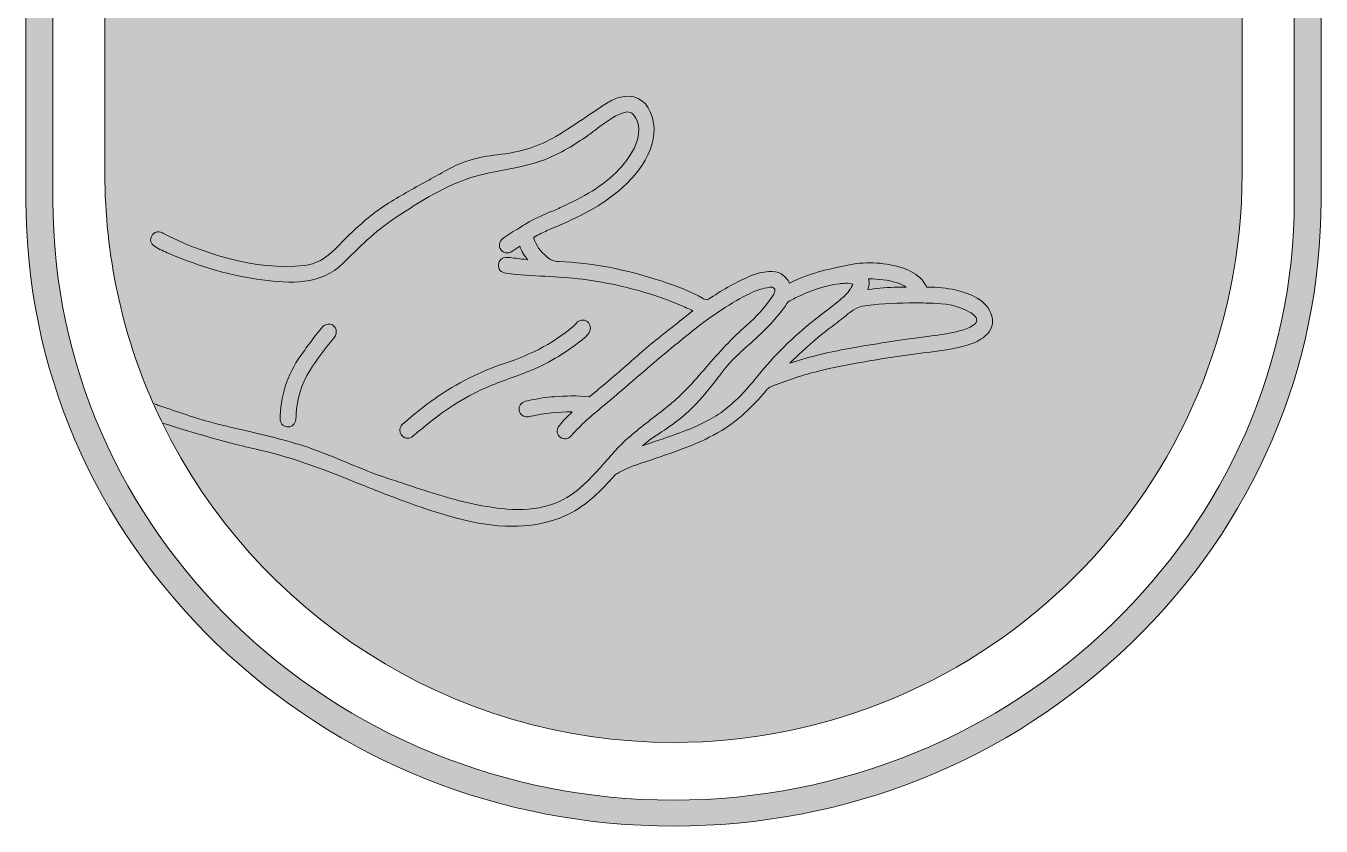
# Model space of a CAD drawing. Header units: inches. Extents: x 27.2 to 34.4, y -12.2 to -0.2.
# Drawn here: x 27.21 to 34.36, y -12.15 to -7.74 of the extents above; entities that cross this region are included whole.
import ezdxf

# ---------------------------------------------------------------- set-up
doc = ezdxf.new("R2010")
doc.units = ezdxf.units.IN
doc.header["$MEASUREMENT"] = 0
doc.layers.add('Layer 1', color=7, linetype='Continuous')

# ---------------------------------------------------------------- blocks, each defined once
blk = doc.blocks.new('block 2')
at = {"layer": 'Layer 1', "lineweight": 0}
for points, knots in [([(33.3163, -1.1648), (32.6408, -0.5122), (31.7431, -0.1528), (30.788, -0.1528), (29.8329, -0.1528), (28.9347, -0.5122), (28.2597, -1.1648), (27.5842, -1.8174), (27.2122, -2.6848), (27.2122, -3.6077), (27.2122, -3.6077), (27.2122, -8.6983), (27.2122, -8.6983), (27.2122, -9.6212), (27.5842, -10.4886), (28.2597, -11.1412), (28.9347, -11.7938), (29.8329, -12.1528), (30.788, -12.1528), (31.7431, -12.1528), (32.6408, -11.7938), (33.3163, -11.1412), (33.9917, -10.4886), (34.3633, -9.6212), (34.3633, -8.6983), (34.3633, -8.6983), (34.3633, -3.6077), (34.3633, -3.6077), (34.3633, -2.6848), (33.9917, -1.8174), (33.3163, -1.1648)], [0, 0, 0, 0, 1, 1, 1, 2, 2, 2, 3, 3, 3, 4, 4, 4, 5, 5, 5, 6, 6, 6, 7, 7, 7, 8, 8, 8, 9, 9, 9, 10, 10, 10, 10]), ([(34.2149, -8.6983), (34.2149, -9.6114), (33.8307, -10.4391), (33.2098, -11.0385), (32.5894, -11.6383), (31.7328, -12.0095), (30.788, -12.0095), (28.8983, -12.0095), (27.3611, -10.524), (27.3611, -8.6983), (27.3611, -8.6983), (27.3611, -3.6077), (27.3611, -3.6077), (27.3611, -1.782), (28.8983, -0.2966), (30.788, -0.2966), (32.6777, -0.2966), (34.2149, -1.782), (34.2149, -3.6077), (34.2149, -3.6077), (34.2149, -8.6983), (34.2149, -8.6983)], [0, 0, 0, 0, 1, 1, 1, 2, 2, 2, 3, 3, 3, 4, 4, 4, 5, 5, 5, 6, 6, 6, 7, 7, 7, 7])]:
    blk.add_open_spline(points, degree=3, knots=knots, dxfattribs=at)
blk = doc.blocks.new('block 4')
at = {"layer": 'Layer 1', "lineweight": 0}
for points, knots in [([(32.5483, -9.3561), (32.5441, -9.3117), (32.5119, -9.266), (32.4652, -9.2394), (32.3943, -9.1992), (32.3042, -9.1792), (32.1889, -9.1782), (32.1889, -9.1782), (32.1856, -9.1782), (32.1856, -9.1782), (32.1852, -9.1773), (32.1838, -9.1754), (32.1819, -9.1717), (32.1768, -9.1619), (32.1693, -9.1483), (32.1581, -9.1367), (32.1296, -9.1077), (32.0955, -9.0863), (32.0572, -9.0741), (31.9592, -9.0424), (31.8598, -9.0358), (31.7618, -9.055), (31.6408, -9.0793), (31.5316, -9.1035), (31.4275, -9.1567), (31.4074, -9.1119), (31.365, -9.0872), (31.3136, -9.0919), (31.2791, -9.0951), (31.2464, -9.1031), (31.217, -9.1152), (31.1372, -9.1493), (31.062, -9.1904), (30.9929, -9.238), (30.9756, -9.2496), (30.97, -9.2515), (30.9532, -9.2422), (30.8813, -9.2006), (30.801, -9.1717), (30.725, -9.1465), (30.5214, -9.0793), (30.3347, -9.0438), (30.154, -9.0372), (30.1293, -9.0363), (30.1097, -9.0288), (30.091, -9.0134), (30.0509, -8.9803), (30.0271, -8.9467), (30.0163, -8.9075), (30.0159, -8.9056), (30.0159, -8.9047), (30.0154, -8.9042), (30.0159, -8.9037), (30.0168, -8.9033), (30.0177, -8.9028), (30.0177, -8.9028), (30.028, -8.8972), (30.028, -8.8972), (30.0518, -8.8846), (30.0742, -8.8729), (30.098, -8.8627), (30.2306, -8.8071), (30.3702, -8.7445), (30.4845, -8.6484), (30.6129, -8.5405), (30.7268, -8.3697), (30.6615, -8.2152), (30.6307, -8.141), (30.5653, -8.1097), (30.4869, -8.1321), (30.4645, -8.1382), (30.443, -8.1484), (30.4192, -8.1638), (30.3804, -8.1886), (30.3422, -8.2142), (30.3048, -8.2395), (30.2507, -8.2754), (30.1951, -8.3127), (30.1386, -8.3468), (30.0476, -8.4019), (29.9416, -8.435), (29.8142, -8.4481), (29.7078, -8.4593), (29.6158, -8.4873), (29.5327, -8.5345), (29.501, -8.5522), (29.4683, -8.57), (29.4361, -8.5877), (29.3632, -8.6278), (29.2876, -8.6689), (29.2167, -8.7137), (29.1088, -8.7819), (29.0211, -8.8631), (28.9226, -8.9649), (28.867, -9.0223), (28.8119, -9.0522), (28.7489, -9.0592), (28.48, -9.09), (28.1696, -8.9868), (27.9689, -8.8804), (27.9679, -8.8795), (27.9665, -8.879), (27.9642, -8.8781), (27.9409, -8.8673), (27.9189, -8.8739), (27.9068, -8.8958), (27.8951, -8.9159), (27.9012, -8.9387), (27.9217, -8.9523), (27.9479, -8.97), (27.9759, -8.9817), (28.0029, -8.9934), (28.1808, -9.069), (28.3535, -9.118), (28.5169, -9.139), (28.6686, -9.1581), (28.8409, -9.1689), (28.9637, -9.0466), (29.0467, -8.9639), (29.1406, -8.8701), (29.2512, -8.7968), (29.3861, -8.7072), (29.543, -8.6078), (29.6984, -8.5653), (29.747, -8.5522), (29.7979, -8.5424), (29.8469, -8.5331), (29.9225, -8.5186), (30.0009, -8.5037), (30.0747, -8.4757), (30.1638, -8.4416), (30.2451, -8.3898), (30.3123, -8.3435), (30.3305, -8.3309), (30.3492, -8.3169), (30.3669, -8.3034), (30.4108, -8.2698), (30.4561, -8.2352), (30.5051, -8.218), (30.5424, -8.2044), (30.562, -8.2124), (30.5798, -8.2469), (30.6358, -8.3529), (30.5331, -8.4803), (30.4864, -8.5298), (30.3991, -8.6232), (30.2829, -8.6829), (30.1713, -8.7361), (30.1489, -8.7464), (30.1256, -8.7562), (30.1027, -8.7656), (30.0602, -8.7833), (30.0163, -8.8015), (29.9757, -8.8272), (29.9631, -8.8351), (29.95, -8.843), (29.937, -8.851), (29.9071, -8.8692), (29.8767, -8.8879), (29.8478, -8.9089), (29.8207, -8.9294), (29.8231, -8.9546), (29.8343, -8.9714), (29.845, -8.9878), (29.8688, -8.9994), (29.9001, -8.9784), (29.9001, -8.9784), (29.9178, -8.9668), (29.9178, -8.9668), (29.9248, -8.9625), (29.9318, -8.9579), (29.9393, -8.9532), (29.9491, -8.9817), (29.9654, -9.006), (29.9822, -9.0274), (29.9822, -9.0274), (29.9612, -9.0246), (29.9612, -9.0246), (29.9318, -9.0214), (29.902, -9.0176), (29.8725, -9.0148), (29.8539, -9.0134), (29.8422, -9.0195), (29.8357, -9.0246), (29.8273, -9.0321), (29.8221, -9.0419), (29.8207, -9.054), (29.8184, -9.0793), (29.8352, -9.0979), (29.8637, -9.1017), (29.936, -9.1115), (30.0089, -9.1152), (30.0798, -9.1189), (30.148, -9.1227), (30.218, -9.1264), (30.2866, -9.1353), (30.4771, -9.1595), (30.6568, -9.2072), (30.8207, -9.2758), (30.8459, -9.2865), (30.8706, -9.2977), (30.8939, -9.3089), (30.8617, -9.3351), (30.8291, -9.3607), (30.7968, -9.3864), (30.7268, -9.4415), (30.6549, -9.4985), (30.5868, -9.5587), (30.5009, -9.6343), (30.4164, -9.7081), (30.3296, -9.779), (30.3226, -9.7846), (30.3216, -9.7846), (30.3198, -9.7841), (30.2553, -9.7757), (30.1914, -9.7799), (30.1288, -9.7837), (30.1288, -9.7837), (30.1148, -9.7841), (30.1148, -9.7841), (30.0691, -9.7869), (30.0243, -9.7968), (29.9808, -9.8066), (29.9808, -9.8066), (29.9715, -9.8084), (29.9715, -9.8084), (29.9463, -9.814), (29.9323, -9.8336), (29.936, -9.8579), (29.9398, -9.8826), (29.9594, -9.8962), (29.9869, -9.8938), (29.9916, -9.8934), (29.9963, -9.8925), (30.0009, -9.891), (30.0009, -9.891), (30.0033, -9.8906), (30.0033, -9.8906), (30.0751, -9.8742), (30.1508, -9.8663), (30.2287, -9.8672), (30.2287, -9.8672), (30.2273, -9.8686), (30.2273, -9.8686), (30.2035, -9.8915), (30.1788, -9.9149), (30.1578, -9.9424), (30.1484, -9.9545), (30.1447, -9.9676), (30.1461, -9.9802), (30.148, -9.9909), (30.1536, -10.0003), (30.1629, -10.0068), (30.183, -10.0218), (30.2068, -10.0185), (30.2241, -9.9979), (30.2759, -9.9382), (30.338, -9.8864), (30.3977, -9.836), (30.3977, -9.836), (30.4127, -9.8238), (30.4127, -9.8238), (30.4701, -9.7757), (30.528, -9.7258), (30.584, -9.6777), (30.6843, -9.5918), (30.788, -9.5031), (30.893, -9.42), (31.0064, -9.3304), (31.1077, -9.2646), (31.2109, -9.2128), (31.2445, -9.196), (31.2805, -9.1848), (31.3187, -9.1792), (31.3304, -9.1773), (31.3398, -9.1796), (31.344, -9.1852), (31.3486, -9.1913), (31.3486, -9.2006), (31.344, -9.2118), (31.3412, -9.2188), (31.3365, -9.2263), (31.3309, -9.2347), (31.2945, -9.2893), (31.2473, -9.3416), (31.1908, -9.3902), (31.1096, -9.4597), (31.0387, -9.5409), (30.97, -9.6189), (30.9346, -9.6595), (30.8977, -9.702), (30.8599, -9.7417), (30.8029, -9.8019), (30.7366, -9.8528), (30.6722, -9.9018), (30.6059, -9.9531), (30.5368, -10.0059), (30.4771, -10.0698), (30.4551, -10.0936), (30.4337, -10.1179), (30.4122, -10.1422), (30.38, -10.1786), (30.3464, -10.216), (30.3114, -10.251), (30.2628, -10.299), (30.2115, -10.3359), (30.1587, -10.3607), (30.0145, -10.4284), (29.8399, -10.4064), (29.7045, -10.3798), (29.5733, -10.3541), (29.4445, -10.3112), (29.3194, -10.2696), (29.2853, -10.258), (29.2507, -10.2468), (29.2167, -10.236), (29.1378, -10.2103), (29.0603, -10.1781), (28.9847, -10.1469), (28.9221, -10.1207), (28.8568, -10.0936), (28.7914, -10.0703), (28.67, -10.0278), (28.5445, -9.9989), (28.4231, -9.9704), (28.3563, -9.955), (28.2877, -9.9387), (28.2209, -9.9209), (28.1262, -9.8929), (28.031, -9.8607), (27.939, -9.829), (27.9311, -9.8262), (27.9236, -9.8238), (27.9156, -9.821), (27.9315, -9.8574), (27.9483, -9.8929), (27.9656, -9.9284), (28.1425, -9.9849), (28.326, -10.0381), (28.5108, -10.0796), (28.6971, -10.1212), (28.8778, -10.1936), (29.0523, -10.2636), (29.1336, -10.2958), (29.2171, -10.3294), (29.3002, -10.3593), (29.4697, -10.4204), (29.6849, -10.4984), (29.9001, -10.4984), (29.9794, -10.4984), (30.0588, -10.4876), (30.1363, -10.4615), (30.1526, -10.4559), (30.1685, -10.4498), (30.1834, -10.4433), (30.2931, -10.3957), (30.3753, -10.3149), (30.4481, -10.2346), (30.4505, -10.2318), (30.4528, -10.2286), (30.4556, -10.2258), (30.4612, -10.2188), (30.4663, -10.2122), (30.4724, -10.2094), (30.4803, -10.2052), (30.4883, -10.201), (30.4962, -10.1968), (30.5168, -10.1861), (30.5359, -10.1763), (30.556, -10.1688), (30.5942, -10.1553), (30.6325, -10.1427), (30.6713, -10.1296), (30.8006, -10.0862), (30.9341, -10.0414), (31.0541, -9.9695), (31.1619, -9.9041), (31.2417, -9.8182), (31.3057, -9.7421), (31.3117, -9.7351), (31.3173, -9.7309), (31.3243, -9.7281), (31.4084, -9.6964), (31.4905, -9.6665), (31.5746, -9.6455), (31.7706, -9.597), (31.9648, -9.5689), (32.181, -9.54), (32.181, -9.54), (32.2048, -9.5367), (32.2048, -9.5367), (32.2725, -9.5279), (32.342, -9.519), (32.4097, -9.4989), (32.4512, -9.4868), (32.4821, -9.4709), (32.5073, -9.4499), (32.5455, -9.4172), (32.5507, -9.3808), (32.5483, -9.3561)], [0, 0, 0, 0, 1, 1, 1, 2, 2, 2, 3, 3, 3, 4, 4, 4, 5, 5, 5, 6, 6, 6, 7, 7, 7, 8, 8, 8, 9, 9, 9, 10, 10, 10, 11, 11, 11, 12, 12, 12, 13, 13, 13, 14, 14, 14, 15, 15, 15, 16, 16, 16, 17, 17, 17, 18, 18, 18, 19, 19, 19, 20, 20, 20, 21, 21, 21, 22, 22, 22, 23, 23, 23, 24, 24, 24, 25, 25, 25, 26, 26, 26, 27, 27, 27, 28, 28, 28, 29, 29, 29, 30, 30, 30, 31, 31, 31, 32, 32, 32, 33, 33, 33, 34, 34, 34, 35, 35, 35, 36, 36, 36, 37, 37, 37, 38, 38, 38, 39, 39, 39, 40, 40, 40, 41, 41, 41, 42, 42, 42, 43, 43, 43, 44, 44, 44, 45, 45, 45, 46, 46, 46, 47, 47, 47, 48, 48, 48, 49, 49, 49, 50, 50, 50, 51, 51, 51, 52, 52, 52, 53, 53, 53, 54, 54, 54, 55, 55, 55, 56, 56, 56, 57, 57, 57, 58, 58, 58, 59, 59, 59, 60, 60, 60, 61, 61, 61, 62, 62, 62, 63, 63, 63, 64, 64, 64, 65, 65, 65, 66, 66, 66, 67, 67, 67, 68, 68, 68, 69, 69, 69, 70, 70, 70, 71, 71, 71, 72, 72, 72, 73, 73, 73, 74, 74, 74, 75, 75, 75, 76, 76, 76, 77, 77, 77, 78, 78, 78, 79, 79, 79, 80, 80, 80, 81, 81, 81, 82, 82, 82, 83, 83, 83, 84, 84, 84, 85, 85, 85, 86, 86, 86, 87, 87, 87, 88, 88, 88, 89, 89, 89, 90, 90, 90, 91, 91, 91, 92, 92, 92, 93, 93, 93, 94, 94, 94, 95, 95, 95, 96, 96, 96, 97, 97, 97, 98, 98, 98, 99, 99, 99, 100, 100, 100, 101, 101, 101, 102, 102, 102, 103, 103, 103, 104, 104, 104, 105, 105, 105, 106, 106, 106, 107, 107, 107, 108, 108, 108, 109, 109, 109, 110, 110, 110, 111, 111, 111, 112, 112, 112, 113, 113, 113, 114, 114, 114, 115, 115, 115, 116, 116, 116, 117, 117, 117, 118, 118, 118, 119, 119, 119, 120, 120, 120, 121, 121, 121, 122, 122, 122, 123, 123, 123, 124, 124, 124, 125, 125, 125, 126, 126, 126, 127, 127, 127, 128, 128, 128, 129, 129, 129, 130, 130, 130, 131, 131, 131, 132, 132, 132, 133, 133, 133, 133]), ([(31.8649, -9.1334), (31.9209, -9.1325), (31.9709, -9.1395), (32.018, -9.1535), (32.0428, -9.1609), (32.0591, -9.1684), (32.0727, -9.1787), (32.0727, -9.1787), (32.025, -9.1787), (32.025, -9.1787), (31.976, -9.1801), (31.9233, -9.1838), (31.8603, -9.1918), (31.8673, -9.1736), (31.871, -9.1539), (31.8649, -9.1334)], [0, 0, 0, 0, 1, 1, 1, 2, 2, 2, 3, 3, 3, 4, 4, 4, 5, 5, 5, 5]), ([(31.2534, -9.6679), (31.2058, -9.7272), (31.1414, -9.8028), (31.0601, -9.863), (30.9971, -9.9093), (30.9243, -9.9461), (30.823, -9.9821), (30.7609, -10.0045), (30.6988, -10.026), (30.6363, -10.0474), (30.6363, -10.0474), (30.6167, -10.0544), (30.6167, -10.0544), (30.6353, -10.0376), (30.6559, -10.0208), (30.6778, -10.0068), (30.7548, -9.9573), (30.8426, -9.8985), (30.9145, -9.821), (30.9621, -9.7697), (31.005, -9.7141), (31.0466, -9.6604), (31.0466, -9.6604), (31.0597, -9.6432), (31.0597, -9.6432), (31.1082, -9.5806), (31.1661, -9.5297), (31.2277, -9.4751), (31.3099, -9.4023), (31.3692, -9.3365), (31.4144, -9.2683), (31.4224, -9.2566), (31.4364, -9.2496), (31.4513, -9.2426), (31.4513, -9.2426), (31.4593, -9.2384), (31.4593, -9.2384), (31.5414, -9.1978), (31.6212, -9.1721), (31.7034, -9.1595), (31.7113, -9.1586), (31.7188, -9.1581), (31.7267, -9.1577), (31.7267, -9.1577), (31.7365, -9.1567), (31.7365, -9.1567), (31.7543, -9.1567), (31.7669, -9.1586), (31.7781, -9.1623), (31.7683, -9.1866), (31.752, -9.2086), (31.7295, -9.2296), (31.6983, -9.2585), (31.6628, -9.2851), (31.6287, -9.3108), (31.6096, -9.3253), (31.5904, -9.3393), (31.5713, -9.3547), (31.4453, -9.4555), (31.3412, -9.5582), (31.2534, -9.6679)], [0, 0, 0, 0, 1, 1, 1, 2, 2, 2, 3, 3, 3, 4, 4, 4, 5, 5, 5, 6, 6, 6, 7, 7, 7, 8, 8, 8, 9, 9, 9, 10, 10, 10, 11, 11, 11, 12, 12, 12, 13, 13, 13, 14, 14, 14, 15, 15, 15, 16, 16, 16, 17, 17, 17, 18, 18, 18, 19, 19, 19, 20, 20, 20, 20]), ([(32.4428, -9.3892), (32.4214, -9.4042), (32.3952, -9.4121), (32.3724, -9.4186), (32.3131, -9.435), (32.2505, -9.4429), (32.1898, -9.4508), (32.1716, -9.4532), (32.1529, -9.4555), (32.1347, -9.4578), (32.0082, -9.4756), (31.8719, -9.4957), (31.7347, -9.5213), (31.6245, -9.5419), (31.5246, -9.5671), (31.4308, -9.5974), (31.4588, -9.5694), (31.4877, -9.5433), (31.5167, -9.5171), (31.5288, -9.5059), (31.5414, -9.4952), (31.5536, -9.484), (31.5909, -9.4494), (31.6324, -9.4182), (31.6726, -9.3878), (31.6861, -9.378), (31.6997, -9.3677), (31.7127, -9.3575), (31.7216, -9.3505), (31.73, -9.3439), (31.7389, -9.3365), (31.7389, -9.3365), (31.751, -9.3267), (31.751, -9.3267), (31.794, -9.2917), (31.8187, -9.2837), (31.8575, -9.2795), (31.9424, -9.2702), (32.0306, -9.2655), (32.1212, -9.2655), (32.1604, -9.2655), (32.2001, -9.2664), (32.2398, -9.2683), (32.3107, -9.2711), (32.3705, -9.287), (32.4218, -9.3159), (32.433, -9.322), (32.4456, -9.3304), (32.455, -9.3421), (32.4596, -9.3486), (32.462, -9.3547), (32.462, -9.3617), (32.462, -9.3687), (32.4592, -9.378), (32.4428, -9.3892)], [0, 0, 0, 0, 1, 1, 1, 2, 2, 2, 3, 3, 3, 4, 4, 4, 5, 5, 5, 6, 6, 6, 7, 7, 7, 8, 8, 8, 9, 9, 9, 10, 10, 10, 11, 11, 11, 12, 12, 12, 13, 13, 13, 14, 14, 14, 15, 15, 15, 16, 16, 16, 17, 17, 17, 18, 18, 18, 18])]:
    blk.add_open_spline(points, degree=3, knots=knots, dxfattribs=at)

msp = doc.modelspace()

# ---------------------------------------------------------------- hatches: boundary and pattern name
at = {"layer": 'Layer 1', "true_color": 0xa16e58}
h = msp.add_hatch(color=35, dxfattribs=at)
h.dxf.hatch_style = 2
edge = h.paths.add_edge_path()
edge.add_spline(control_points=[(33.3163, -1.1648), (32.6408, -0.5122), (31.7431, -0.1528), (30.788, -0.1528), (29.8329, -0.1528), (28.9347, -0.5122), (28.2597, -1.1648), (27.5842, -1.8174), (27.2122, -2.6848), (27.2122, -3.6077), (27.2122, -3.6077), (27.2122, -8.6983), (27.2122, -8.6983), (27.2122, -9.6212), (27.5842, -10.4886), (28.2597, -11.1412), (28.9347, -11.7938), (29.8329, -12.1528), (30.788, -12.1528), (31.7431, -12.1528), (32.6408, -11.7938), (33.3163, -11.1412), (33.9917, -10.4886), (34.3633, -9.6212), (34.3633, -8.6983), (34.3633, -8.6983), (34.3633, -3.6077), (34.3633, -3.6077), (34.3633, -2.6848), (33.9917, -1.8174), (33.3163, -1.1648)], knot_values=[0, 0, 0, 0, 1, 1, 1, 2, 2, 2, 3, 3, 3, 4, 4, 4, 5, 5, 5, 6, 6, 6, 7, 7, 7, 8, 8, 8, 9, 9, 9, 10, 10, 10, 10], degree=3, periodic=1)
edge = h.paths.add_edge_path()
edge.add_spline(control_points=[(34.2149, -8.6983), (34.2149, -9.6114), (33.8307, -10.4391), (33.2098, -11.0385), (32.5894, -11.6383), (31.7328, -12.0095), (30.788, -12.0095), (28.8983, -12.0095), (27.3611, -10.524), (27.3611, -8.6983), (27.3611, -8.6983), (27.3611, -3.6077), (27.3611, -3.6077), (27.3611, -1.782), (28.8983, -0.2966), (30.788, -0.2966), (32.6777, -0.2966), (34.2149, -1.782), (34.2149, -3.6077), (34.2149, -3.6077), (34.2149, -8.6983), (34.2149, -8.6983)], knot_values=[0, 0, 0, 0, 1, 1, 1, 2, 2, 2, 3, 3, 3, 4, 4, 4, 5, 5, 5, 6, 6, 6, 7, 7, 7, 7], degree=3, periodic=1)
h = msp.add_hatch(color=35, dxfattribs=at)
h.dxf.hatch_style = 2
edge = h.paths.add_edge_path()
edge.add_spline(control_points=[(33.9273, -3.7543), (33.9273, -3.7543), (33.9273, -8.5517), (33.9273, -8.5517), (33.9273, -10.2855), (32.5217, -11.6911), (30.788, -11.6911), (29.5476, -11.6911), (28.4754, -10.9722), (27.9656, -9.9284), (27.9483, -9.8929), (27.9315, -9.8574), (27.9156, -9.821), (27.7439, -9.4331), (27.6482, -9.0036), (27.6482, -8.5517), (27.6482, -8.5517), (27.6482, -3.7543), (27.6482, -3.7543), (27.6482, -2.02), (29.0537, -0.6145), (30.788, -0.6145), (31.6549, -0.6145), (32.4396, -0.966), (33.0077, -1.5341), (33.5758, -2.1022), (33.9273, -2.8874), (33.9273, -3.7543)], knot_values=[0, 0, 0, 0, 1, 1, 1, 2, 2, 2, 3, 3, 3, 4, 4, 4, 5, 5, 5, 6, 6, 6, 7, 7, 7, 8, 8, 8, 9, 9, 9, 9], degree=3, periodic=1)
at = {"layer": 'Layer 1', "true_color": 0xf8efe3}
h = msp.add_hatch(color=7, dxfattribs=at)
h.dxf.hatch_style = 2
edge = h.paths.add_edge_path()
edge.add_spline(control_points=[(32.5483, -9.3561), (32.5441, -9.3117), (32.5119, -9.266), (32.4652, -9.2394), (32.3943, -9.1992), (32.3042, -9.1792), (32.1889, -9.1782), (32.1889, -9.1782), (32.1856, -9.1782), (32.1856, -9.1782), (32.1852, -9.1773), (32.1838, -9.1754), (32.1819, -9.1717), (32.1768, -9.1619), (32.1693, -9.1483), (32.1581, -9.1367), (32.1296, -9.1077), (32.0955, -9.0863), (32.0572, -9.0741), (31.9592, -9.0424), (31.8598, -9.0358), (31.7618, -9.055), (31.6408, -9.0793), (31.5316, -9.1035), (31.4275, -9.1567), (31.4074, -9.1119), (31.365, -9.0872), (31.3136, -9.0919), (31.2791, -9.0951), (31.2464, -9.1031), (31.217, -9.1152), (31.1372, -9.1493), (31.062, -9.1904), (30.9929, -9.238), (30.9756, -9.2496), (30.97, -9.2515), (30.9532, -9.2422), (30.8813, -9.2006), (30.801, -9.1717), (30.725, -9.1465), (30.5214, -9.0793), (30.3347, -9.0438), (30.154, -9.0372), (30.1293, -9.0363), (30.1097, -9.0288), (30.091, -9.0134), (30.0509, -8.9803), (30.0271, -8.9467), (30.0163, -8.9075), (30.0159, -8.9056), (30.0159, -8.9047), (30.0154, -8.9042), (30.0159, -8.9037), (30.0168, -8.9033), (30.0177, -8.9028), (30.0177, -8.9028), (30.028, -8.8972), (30.028, -8.8972), (30.0518, -8.8846), (30.0742, -8.8729), (30.098, -8.8627), (30.2306, -8.8071), (30.3702, -8.7445), (30.4845, -8.6484), (30.6129, -8.5405), (30.7268, -8.3697), (30.6615, -8.2152), (30.6307, -8.141), (30.5653, -8.1097), (30.4869, -8.1321), (30.4645, -8.1382), (30.443, -8.1484), (30.4192, -8.1638), (30.3804, -8.1886), (30.3422, -8.2142), (30.3048, -8.2395), (30.2507, -8.2754), (30.1951, -8.3127), (30.1386, -8.3468), (30.0476, -8.4019), (29.9416, -8.435), (29.8142, -8.4481), (29.7078, -8.4593), (29.6158, -8.4873), (29.5327, -8.5345), (29.501, -8.5522), (29.4683, -8.57), (29.4361, -8.5877), (29.3632, -8.6278), (29.2876, -8.6689), (29.2167, -8.7137), (29.1088, -8.7819), (29.0211, -8.8631), (28.9226, -8.9649), (28.867, -9.0223), (28.8119, -9.0522), (28.7489, -9.0592), (28.48, -9.09), (28.1696, -8.9868), (27.9689, -8.8804), (27.9679, -8.8795), (27.9665, -8.879), (27.9642, -8.8781), (27.9409, -8.8673), (27.9189, -8.8739), (27.9068, -8.8958), (27.8951, -8.9159), (27.9012, -8.9387), (27.9217, -8.9523), (27.9479, -8.97), (27.9759, -8.9817), (28.0029, -8.9934), (28.1808, -9.069), (28.3535, -9.118), (28.5169, -9.139), (28.6686, -9.1581), (28.8409, -9.1689), (28.9637, -9.0466), (29.0467, -8.9639), (29.1406, -8.8701), (29.2512, -8.7968), (29.3861, -8.7072), (29.543, -8.6078), (29.6984, -8.5653), (29.747, -8.5522), (29.7979, -8.5424), (29.8469, -8.5331), (29.9225, -8.5186), (30.0009, -8.5037), (30.0747, -8.4757), (30.1638, -8.4416), (30.2451, -8.3898), (30.3123, -8.3435), (30.3305, -8.3309), (30.3492, -8.3169), (30.3669, -8.3034), (30.4108, -8.2698), (30.4561, -8.2352), (30.5051, -8.218), (30.5424, -8.2044), (30.562, -8.2124), (30.5798, -8.2469), (30.6358, -8.3529), (30.5331, -8.4803), (30.4864, -8.5298), (30.3991, -8.6232), (30.2829, -8.6829), (30.1713, -8.7361), (30.1489, -8.7464), (30.1256, -8.7562), (30.1027, -8.7656), (30.0602, -8.7833), (30.0163, -8.8015), (29.9757, -8.8272), (29.9631, -8.8351), (29.95, -8.843), (29.937, -8.851), (29.9071, -8.8692), (29.8767, -8.8879), (29.8478, -8.9089), (29.8207, -8.9294), (29.8231, -8.9546), (29.8343, -8.9714), (29.845, -8.9878), (29.8688, -8.9994), (29.9001, -8.9784), (29.9001, -8.9784), (29.9178, -8.9668), (29.9178, -8.9668), (29.9248, -8.9625), (29.9318, -8.9579), (29.9393, -8.9532), (29.9491, -8.9817), (29.9654, -9.006), (29.9822, -9.0274), (29.9822, -9.0274), (29.9612, -9.0246), (29.9612, -9.0246), (29.9318, -9.0214), (29.902, -9.0176), (29.8725, -9.0148), (29.8539, -9.0134), (29.8422, -9.0195), (29.8357, -9.0246), (29.8273, -9.0321), (29.8221, -9.0419), (29.8207, -9.054), (29.8184, -9.0793), (29.8352, -9.0979), (29.8637, -9.1017), (29.936, -9.1115), (30.0089, -9.1152), (30.0798, -9.1189), (30.148, -9.1227), (30.218, -9.1264), (30.2866, -9.1353), (30.4771, -9.1595), (30.6568, -9.2072), (30.8207, -9.2758), (30.8459, -9.2865), (30.8706, -9.2977), (30.8939, -9.3089), (30.8617, -9.3351), (30.8291, -9.3607), (30.7968, -9.3864), (30.7268, -9.4415), (30.6549, -9.4985), (30.5868, -9.5587), (30.5009, -9.6343), (30.4164, -9.7081), (30.3296, -9.779), (30.3226, -9.7846), (30.3216, -9.7846), (30.3198, -9.7841), (30.2553, -9.7757), (30.1914, -9.7799), (30.1288, -9.7837), (30.1288, -9.7837), (30.1148, -9.7841), (30.1148, -9.7841), (30.0691, -9.7869), (30.0243, -9.7968), (29.9808, -9.8066), (29.9808, -9.8066), (29.9715, -9.8084), (29.9715, -9.8084), (29.9463, -9.814), (29.9323, -9.8336), (29.936, -9.8579), (29.9398, -9.8826), (29.9594, -9.8962), (29.9869, -9.8938), (29.9916, -9.8934), (29.9963, -9.8925), (30.0009, -9.891), (30.0009, -9.891), (30.0033, -9.8906), (30.0033, -9.8906), (30.0751, -9.8742), (30.1508, -9.8663), (30.2287, -9.8672), (30.2287, -9.8672), (30.2273, -9.8686), (30.2273, -9.8686), (30.2035, -9.8915), (30.1788, -9.9149), (30.1578, -9.9424), (30.1484, -9.9545), (30.1447, -9.9676), (30.1461, -9.9802), (30.148, -9.9909), (30.1536, -10.0003), (30.1629, -10.0068), (30.183, -10.0218), (30.2068, -10.0185), (30.2241, -9.9979), (30.2759, -9.9382), (30.338, -9.8864), (30.3977, -9.836), (30.3977, -9.836), (30.4127, -9.8238), (30.4127, -9.8238), (30.4701, -9.7757), (30.528, -9.7258), (30.584, -9.6777), (30.6843, -9.5918), (30.788, -9.5031), (30.893, -9.42), (31.0064, -9.3304), (31.1077, -9.2646), (31.2109, -9.2128), (31.2445, -9.196), (31.2805, -9.1848), (31.3187, -9.1792), (31.3304, -9.1773), (31.3398, -9.1796), (31.344, -9.1852), (31.3486, -9.1913), (31.3486, -9.2006), (31.344, -9.2118), (31.3412, -9.2188), (31.3365, -9.2263), (31.3309, -9.2347), (31.2945, -9.2893), (31.2473, -9.3416), (31.1908, -9.3902), (31.1096, -9.4597), (31.0387, -9.5409), (30.97, -9.6189), (30.9346, -9.6595), (30.8977, -9.702), (30.8599, -9.7417), (30.8029, -9.8019), (30.7366, -9.8528), (30.6722, -9.9018), (30.6059, -9.9531), (30.5368, -10.0059), (30.4771, -10.0698), (30.4551, -10.0936), (30.4337, -10.1179), (30.4122, -10.1422), (30.38, -10.1786), (30.3464, -10.216), (30.3114, -10.251), (30.2628, -10.299), (30.2115, -10.3359), (30.1587, -10.3607), (30.0145, -10.4284), (29.8399, -10.4064), (29.7045, -10.3798), (29.5733, -10.3541), (29.4445, -10.3112), (29.3194, -10.2696), (29.2853, -10.258), (29.2507, -10.2468), (29.2167, -10.236), (29.1378, -10.2103), (29.0603, -10.1781), (28.9847, -10.1469), (28.9221, -10.1207), (28.8568, -10.0936), (28.7914, -10.0703), (28.67, -10.0278), (28.5445, -9.9989), (28.4231, -9.9704), (28.3563, -9.955), (28.2877, -9.9387), (28.2209, -9.9209), (28.1262, -9.8929), (28.031, -9.8607), (27.939, -9.829), (27.9311, -9.8262), (27.9236, -9.8238), (27.9156, -9.821), (27.9315, -9.8574), (27.9483, -9.8929), (27.9656, -9.9284), (28.1425, -9.9849), (28.326, -10.0381), (28.5108, -10.0796), (28.6971, -10.1212), (28.8778, -10.1936), (29.0523, -10.2636), (29.1336, -10.2958), (29.2171, -10.3294), (29.3002, -10.3593), (29.4697, -10.4204), (29.6849, -10.4984), (29.9001, -10.4984), (29.9794, -10.4984), (30.0588, -10.4876), (30.1363, -10.4615), (30.1526, -10.4559), (30.1685, -10.4498), (30.1834, -10.4433), (30.2931, -10.3957), (30.3753, -10.3149), (30.4481, -10.2346), (30.4505, -10.2318), (30.4528, -10.2286), (30.4556, -10.2258), (30.4612, -10.2188), (30.4663, -10.2122), (30.4724, -10.2094), (30.4803, -10.2052), (30.4883, -10.201), (30.4962, -10.1968), (30.5168, -10.1861), (30.5359, -10.1763), (30.556, -10.1688), (30.5942, -10.1553), (30.6325, -10.1427), (30.6713, -10.1296), (30.8006, -10.0862), (30.9341, -10.0414), (31.0541, -9.9695), (31.1619, -9.9041), (31.2417, -9.8182), (31.3057, -9.7421), (31.3117, -9.7351), (31.3173, -9.7309), (31.3243, -9.7281), (31.4084, -9.6964), (31.4905, -9.6665), (31.5746, -9.6455), (31.7706, -9.597), (31.9648, -9.5689), (32.181, -9.54), (32.181, -9.54), (32.2048, -9.5367), (32.2048, -9.5367), (32.2725, -9.5279), (32.342, -9.519), (32.4097, -9.4989), (32.4512, -9.4868), (32.4821, -9.4709), (32.5073, -9.4499), (32.5455, -9.4172), (32.5507, -9.3808), (32.5483, -9.3561)], knot_values=[0, 0, 0, 0, 1, 1, 1, 2, 2, 2, 3, 3, 3, 4, 4, 4, 5, 5, 5, 6, 6, 6, 7, 7, 7, 8, 8, 8, 9, 9, 9, 10, 10, 10, 11, 11, 11, 12, 12, 12, 13, 13, 13, 14, 14, 14, 15, 15, 15, 16, 16, 16, 17, 17, 17, 18, 18, 18, 19, 19, 19, 20, 20, 20, 21, 21, 21, 22, 22, 22, 23, 23, 23, 24, 24, 24, 25, 25, 25, 26, 26, 26, 27, 27, 27, 28, 28, 28, 29, 29, 29, 30, 30, 30, 31, 31, 31, 32, 32, 32, 33, 33, 33, 34, 34, 34, 35, 35, 35, 36, 36, 36, 37, 37, 37, 38, 38, 38, 39, 39, 39, 40, 40, 40, 41, 41, 41, 42, 42, 42, 43, 43, 43, 44, 44, 44, 45, 45, 45, 46, 46, 46, 47, 47, 47, 48, 48, 48, 49, 49, 49, 50, 50, 50, 51, 51, 51, 52, 52, 52, 53, 53, 53, 54, 54, 54, 55, 55, 55, 56, 56, 56, 57, 57, 57, 58, 58, 58, 59, 59, 59, 60, 60, 60, 61, 61, 61, 62, 62, 62, 63, 63, 63, 64, 64, 64, 65, 65, 65, 66, 66, 66, 67, 67, 67, 68, 68, 68, 69, 69, 69, 70, 70, 70, 71, 71, 71, 72, 72, 72, 73, 73, 73, 74, 74, 74, 75, 75, 75, 76, 76, 76, 77, 77, 77, 78, 78, 78, 79, 79, 79, 80, 80, 80, 81, 81, 81, 82, 82, 82, 83, 83, 83, 84, 84, 84, 85, 85, 85, 86, 86, 86, 87, 87, 87, 88, 88, 88, 89, 89, 89, 90, 90, 90, 91, 91, 91, 92, 92, 92, 93, 93, 93, 94, 94, 94, 95, 95, 95, 96, 96, 96, 97, 97, 97, 98, 98, 98, 99, 99, 99, 100, 100, 100, 101, 101, 101, 102, 102, 102, 103, 103, 103, 104, 104, 104, 105, 105, 105, 106, 106, 106, 107, 107, 107, 108, 108, 108, 109, 109, 109, 110, 110, 110, 111, 111, 111, 112, 112, 112, 113, 113, 113, 114, 114, 114, 115, 115, 115, 116, 116, 116, 117, 117, 117, 118, 118, 118, 119, 119, 119, 120, 120, 120, 121, 121, 121, 122, 122, 122, 123, 123, 123, 124, 124, 124, 125, 125, 125, 126, 126, 126, 127, 127, 127, 128, 128, 128, 129, 129, 129, 130, 130, 130, 131, 131, 131, 132, 132, 132, 133, 133, 133, 133], degree=3, periodic=1)
edge = h.paths.add_edge_path()
edge.add_spline(control_points=[(31.8649, -9.1334), (31.9209, -9.1325), (31.9709, -9.1395), (32.018, -9.1535), (32.0428, -9.1609), (32.0591, -9.1684), (32.0727, -9.1787), (32.0727, -9.1787), (32.025, -9.1787), (32.025, -9.1787), (31.976, -9.1801), (31.9233, -9.1838), (31.8603, -9.1918), (31.8673, -9.1736), (31.871, -9.1539), (31.8649, -9.1334)], knot_values=[0, 0, 0, 0, 1, 1, 1, 2, 2, 2, 3, 3, 3, 4, 4, 4, 5, 5, 5, 5], degree=3, periodic=1)
edge = h.paths.add_edge_path()
edge.add_spline(control_points=[(31.2534, -9.6679), (31.2058, -9.7272), (31.1414, -9.8028), (31.0601, -9.863), (30.9971, -9.9093), (30.9243, -9.9461), (30.823, -9.9821), (30.7609, -10.0045), (30.6988, -10.026), (30.6363, -10.0474), (30.6363, -10.0474), (30.6167, -10.0544), (30.6167, -10.0544), (30.6353, -10.0376), (30.6559, -10.0208), (30.6778, -10.0068), (30.7548, -9.9573), (30.8426, -9.8985), (30.9145, -9.821), (30.9621, -9.7697), (31.005, -9.7141), (31.0466, -9.6604), (31.0466, -9.6604), (31.0597, -9.6432), (31.0597, -9.6432), (31.1082, -9.5806), (31.1661, -9.5297), (31.2277, -9.4751), (31.3099, -9.4023), (31.3692, -9.3365), (31.4144, -9.2683), (31.4224, -9.2566), (31.4364, -9.2496), (31.4513, -9.2426), (31.4513, -9.2426), (31.4593, -9.2384), (31.4593, -9.2384), (31.5414, -9.1978), (31.6212, -9.1721), (31.7034, -9.1595), (31.7113, -9.1586), (31.7188, -9.1581), (31.7267, -9.1577), (31.7267, -9.1577), (31.7365, -9.1567), (31.7365, -9.1567), (31.7543, -9.1567), (31.7669, -9.1586), (31.7781, -9.1623), (31.7683, -9.1866), (31.752, -9.2086), (31.7295, -9.2296), (31.6983, -9.2585), (31.6628, -9.2851), (31.6287, -9.3108), (31.6096, -9.3253), (31.5904, -9.3393), (31.5713, -9.3547), (31.4453, -9.4555), (31.3412, -9.5582), (31.2534, -9.6679)], knot_values=[0, 0, 0, 0, 1, 1, 1, 2, 2, 2, 3, 3, 3, 4, 4, 4, 5, 5, 5, 6, 6, 6, 7, 7, 7, 8, 8, 8, 9, 9, 9, 10, 10, 10, 11, 11, 11, 12, 12, 12, 13, 13, 13, 14, 14, 14, 15, 15, 15, 16, 16, 16, 17, 17, 17, 18, 18, 18, 19, 19, 19, 20, 20, 20, 20], degree=3, periodic=1)
edge = h.paths.add_edge_path()
edge.add_spline(control_points=[(32.4428, -9.3892), (32.4214, -9.4042), (32.3952, -9.4121), (32.3724, -9.4186), (32.3131, -9.435), (32.2505, -9.4429), (32.1898, -9.4508), (32.1716, -9.4532), (32.1529, -9.4555), (32.1347, -9.4578), (32.0082, -9.4756), (31.8719, -9.4957), (31.7347, -9.5213), (31.6245, -9.5419), (31.5246, -9.5671), (31.4308, -9.5974), (31.4588, -9.5694), (31.4877, -9.5433), (31.5167, -9.5171), (31.5288, -9.5059), (31.5414, -9.4952), (31.5536, -9.484), (31.5909, -9.4494), (31.6324, -9.4182), (31.6726, -9.3878), (31.6861, -9.378), (31.6997, -9.3677), (31.7127, -9.3575), (31.7216, -9.3505), (31.73, -9.3439), (31.7389, -9.3365), (31.7389, -9.3365), (31.751, -9.3267), (31.751, -9.3267), (31.794, -9.2917), (31.8187, -9.2837), (31.8575, -9.2795), (31.9424, -9.2702), (32.0306, -9.2655), (32.1212, -9.2655), (32.1604, -9.2655), (32.2001, -9.2664), (32.2398, -9.2683), (32.3107, -9.2711), (32.3705, -9.287), (32.4218, -9.3159), (32.433, -9.322), (32.4456, -9.3304), (32.455, -9.3421), (32.4596, -9.3486), (32.462, -9.3547), (32.462, -9.3617), (32.462, -9.3687), (32.4592, -9.378), (32.4428, -9.3892)], knot_values=[0, 0, 0, 0, 1, 1, 1, 2, 2, 2, 3, 3, 3, 4, 4, 4, 5, 5, 5, 6, 6, 6, 7, 7, 7, 8, 8, 8, 9, 9, 9, 10, 10, 10, 11, 11, 11, 12, 12, 12, 13, 13, 13, 14, 14, 14, 15, 15, 15, 16, 16, 16, 17, 17, 17, 18, 18, 18, 18], degree=3, periodic=1)
h = msp.add_hatch(color=7, dxfattribs=at)
h.dxf.hatch_style = 2
edge = h.paths.add_edge_path()
edge.add_spline(control_points=[(29.32, -10.0124), (29.329, -10.0124), (29.3397, -10.0095), (29.3508, -10), (29.3508, -10), (29.3509, -10), (29.3509, -10), (29.3741, -9.9804), (29.3973, -9.9608), (29.4208, -9.9415), (29.537, -9.846), (29.6509, -9.7756), (29.7689, -9.7264), (29.8107, -9.7089), (29.8541, -9.693), (29.8961, -9.6776), (29.9258, -9.6667), (29.9555, -9.6558), (29.985, -9.6443), (30.087, -9.6044), (30.1836, -9.5478), (30.2812, -9.4707), (30.2954, -9.4594), (30.3115, -9.4467), (30.3221, -9.428), (30.3346, -9.4063), (30.3302, -9.3831), (30.3112, -9.3689), (30.2918, -9.3545), (30.269, -9.3577), (30.2516, -9.3771), (30.2498, -9.3792), (30.248, -9.3813), (30.2462, -9.3834), (30.2426, -9.3877), (30.2392, -9.3917), (30.2359, -9.3945), (30.176, -9.4445), (30.1113, -9.4875), (30.0435, -9.5221), (29.9731, -9.5581), (29.8974, -9.5853), (29.8259, -9.61), (29.695, -9.6553), (29.5714, -9.7204), (29.448, -9.8092), (29.4032, -9.8414), (29.356, -9.8795), (29.2993, -9.929), (29.2909, -9.9364), (29.2768, -9.9487), (29.2774, -9.9663), (29.2778, -9.9864), (29.2856, -10.0003), (29.3006, -10.0078), (29.3052, -10.0101), (29.3119, -10.0124), (29.32, -10.0124)], knot_values=[0, 0, 0, 0, 1, 1, 1, 2, 2, 2, 3, 3, 3, 4, 4, 4, 5, 5, 5, 6, 6, 6, 7, 7, 7, 8, 8, 8, 9, 9, 9, 10, 10, 10, 11, 11, 11, 12, 12, 12, 13, 13, 13, 14, 14, 14, 15, 15, 15, 16, 16, 16, 17, 17, 17, 18, 18, 18, 19, 19, 19, 19], degree=3, periodic=1)
h = msp.add_hatch(color=7, dxfattribs=at)
h.dxf.hatch_style = 2
edge = h.paths.add_edge_path()
edge.add_spline(control_points=[(28.6606, -9.9502), (28.671, -9.9502), (28.6805, -9.9463), (28.688, -9.9391), (28.6956, -9.9317), (28.7005, -9.9212), (28.7022, -9.9087), (28.7034, -9.9), (28.7047, -9.8903), (28.705, -9.8802), (28.707, -9.7973), (28.7325, -9.7156), (28.781, -9.6374), (28.8187, -9.5765), (28.8627, -9.521), (28.9122, -9.4599), (28.9345, -9.4324), (28.9275, -9.4059), (28.9108, -9.392), (28.895, -9.3787), (28.8692, -9.3749), (28.8445, -9.4041), (28.8191, -9.434), (28.7957, -9.4658), (28.7731, -9.4966), (28.7634, -9.5097), (28.7538, -9.5228), (28.744, -9.5358), (28.6636, -9.6423), (28.6207, -9.7606), (28.6164, -9.8871), (28.6164, -9.8871), (28.6162, -9.8915), (28.6162, -9.8915), (28.616, -9.895), (28.6158, -9.8985), (28.6157, -9.902), (28.6154, -9.9285), (28.6299, -9.9463), (28.6547, -9.9498), (28.6567, -9.95), (28.6587, -9.9502), (28.6606, -9.9502)], knot_values=[0, 0, 0, 0, 1, 1, 1, 2, 2, 2, 3, 3, 3, 4, 4, 4, 5, 5, 5, 6, 6, 6, 7, 7, 7, 8, 8, 8, 9, 9, 9, 10, 10, 10, 11, 11, 11, 12, 12, 12, 13, 13, 13, 14, 14, 14, 14], degree=3, periodic=1)

# ---------------------------------------------------------------- linework, layer by layer
at = {"layer": 'Layer 1', "lineweight": 0}
for points, knots in [([(33.9273, -3.7543), (33.9273, -3.7543), (33.9273, -8.5517), (33.9273, -8.5517), (33.9273, -10.2855), (32.5217, -11.6911), (30.788, -11.6911), (29.5476, -11.6911), (28.4754, -10.9722), (27.9656, -9.9284), (27.9483, -9.8929), (27.9315, -9.8574), (27.9156, -9.821), (27.7439, -9.4331), (27.6482, -9.0036), (27.6482, -8.5517), (27.6482, -8.5517), (27.6482, -3.7543), (27.6482, -3.7543), (27.6482, -2.02), (29.0537, -0.6145), (30.788, -0.6145), (31.6549, -0.6145), (32.4396, -0.966), (33.0077, -1.5341), (33.5758, -2.1022), (33.9273, -2.8874), (33.9273, -3.7543)], [0, 0, 0, 0, 1, 1, 1, 2, 2, 2, 3, 3, 3, 4, 4, 4, 5, 5, 5, 6, 6, 6, 7, 7, 7, 8, 8, 8, 9, 9, 9, 9]), ([(29.32, -10.0124), (29.329, -10.0124), (29.3397, -10.0095), (29.3508, -10), (29.3508, -10), (29.3509, -10), (29.3509, -10), (29.3741, -9.9804), (29.3973, -9.9608), (29.4208, -9.9415), (29.537, -9.846), (29.6509, -9.7756), (29.7689, -9.7264), (29.8107, -9.7089), (29.8541, -9.693), (29.8961, -9.6776), (29.9258, -9.6667), (29.9555, -9.6558), (29.985, -9.6443), (30.087, -9.6044), (30.1836, -9.5478), (30.2812, -9.4707), (30.2954, -9.4594), (30.3115, -9.4467), (30.3221, -9.428), (30.3346, -9.4063), (30.3302, -9.3831), (30.3112, -9.3689), (30.2918, -9.3545), (30.269, -9.3577), (30.2516, -9.3771), (30.2498, -9.3792), (30.248, -9.3813), (30.2462, -9.3834), (30.2426, -9.3877), (30.2392, -9.3917), (30.2359, -9.3945), (30.176, -9.4445), (30.1113, -9.4875), (30.0435, -9.5221), (29.9731, -9.5581), (29.8974, -9.5853), (29.8259, -9.61), (29.695, -9.6553), (29.5714, -9.7204), (29.448, -9.8092), (29.4032, -9.8414), (29.356, -9.8795), (29.2993, -9.929), (29.2909, -9.9364), (29.2768, -9.9487), (29.2774, -9.9663), (29.2778, -9.9864), (29.2856, -10.0003), (29.3006, -10.0078), (29.3052, -10.0101), (29.3119, -10.0124), (29.32, -10.0124)], [0, 0, 0, 0, 1, 1, 1, 2, 2, 2, 3, 3, 3, 4, 4, 4, 5, 5, 5, 6, 6, 6, 7, 7, 7, 8, 8, 8, 9, 9, 9, 10, 10, 10, 11, 11, 11, 12, 12, 12, 13, 13, 13, 14, 14, 14, 15, 15, 15, 16, 16, 16, 17, 17, 17, 18, 18, 18, 19, 19, 19, 19]), ([(28.6606, -9.9502), (28.671, -9.9502), (28.6805, -9.9463), (28.688, -9.9391), (28.6956, -9.9317), (28.7005, -9.9212), (28.7022, -9.9087), (28.7034, -9.9), (28.7047, -9.8903), (28.705, -9.8802), (28.707, -9.7973), (28.7325, -9.7156), (28.781, -9.6374), (28.8187, -9.5765), (28.8627, -9.521), (28.9122, -9.4599), (28.9345, -9.4324), (28.9275, -9.4059), (28.9108, -9.392), (28.895, -9.3787), (28.8692, -9.3749), (28.8445, -9.4041), (28.8191, -9.434), (28.7957, -9.4658), (28.7731, -9.4966), (28.7634, -9.5097), (28.7538, -9.5228), (28.744, -9.5358), (28.6636, -9.6423), (28.6207, -9.7606), (28.6164, -9.8871), (28.6164, -9.8871), (28.6162, -9.8915), (28.6162, -9.8915), (28.616, -9.895), (28.6158, -9.8985), (28.6157, -9.902), (28.6154, -9.9285), (28.6299, -9.9463), (28.6547, -9.9498), (28.6567, -9.95), (28.6587, -9.9502), (28.6606, -9.9502)], [0, 0, 0, 0, 1, 1, 1, 2, 2, 2, 3, 3, 3, 4, 4, 4, 5, 5, 5, 6, 6, 6, 7, 7, 7, 8, 8, 8, 9, 9, 9, 10, 10, 10, 11, 11, 11, 12, 12, 12, 13, 13, 13, 14, 14, 14, 14])]:
    msp.add_open_spline(points, degree=3, knots=knots, dxfattribs=at)

# ---------------------------------------------------------------- block references
at = {"layer": 'Layer 1'}
for name in ['block 2', 'block 4']:
    msp.add_blockref(name, (0, 0), dxfattribs=at)

doc.saveas('drawing.dxf')
